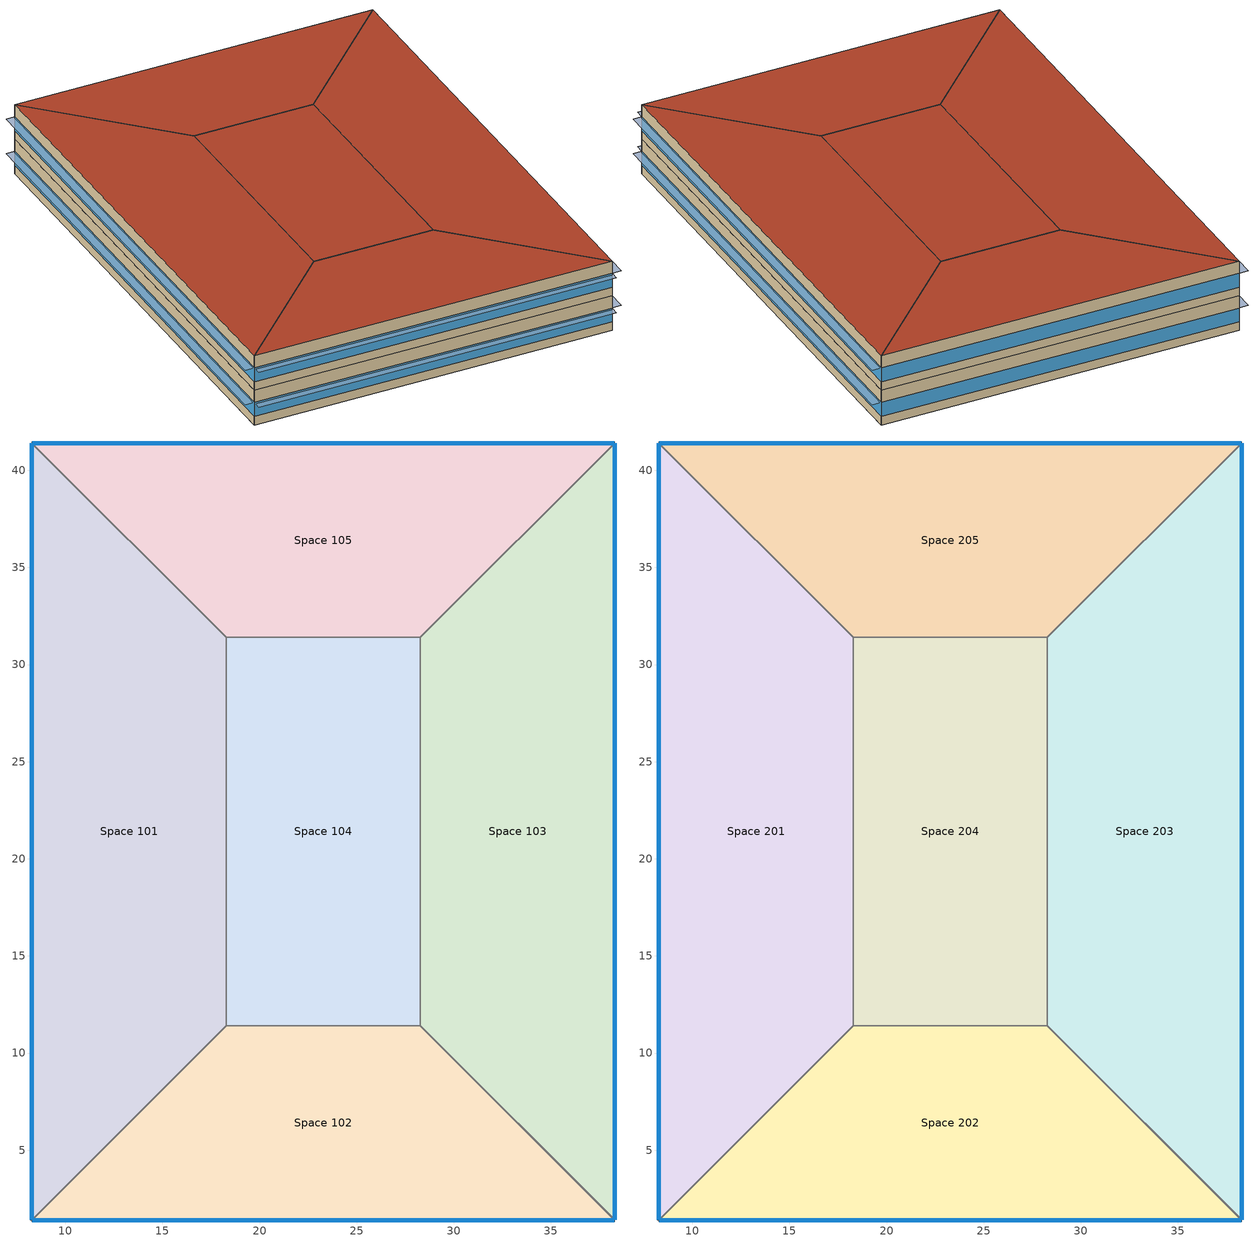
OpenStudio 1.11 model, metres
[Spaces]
Space 101
 floor ground: 8.28,41.41 18.28,31.41 18.28,11.41 8.28,1.41 z0
 wall outside (CATANIA EXT WALLS): 8.28,41.41 8.28,1.41 z0:3.05
 wall to Space 104: 18.28,11.41 18.28,31.41 z0:3.05
 wall to Space 102: 8.28,1.41 18.28,11.41 z0:3.05
 wall to Space 105 (Interior Wall): 18.28,31.41 8.28,41.41 z0:3.05
 window (CATANIA EXT WINDOW): 8.28,41.38 8.28,1.43 z0.76:1.98
Space 102
 floor ground: 18.28,11.41 28.28,11.41 38.28,1.41 8.28,1.41 z0
 wall outside (CATANIA EXT WALLS): 8.28,1.41 38.28,1.41 z0:3.05
 wall to Space 104: 28.28,11.41 18.28,11.41 z0:3.05
 wall to Space 103: 38.28,1.41 28.28,11.41 z0:3.05
 window (CATANIA EXT WINDOW): 8.3,1.41 38.25,1.41 z0.76:1.98
Space 103
 floor ground: 38.28,41.41 38.28,1.41 28.28,11.41 28.28,31.41 z0
 wall outside (CATANIA EXT WALLS): 38.28,1.41 38.28,41.41 z0:3.05
 wall to Space 104: 28.28,31.41 28.28,11.41 z0:3.05
 wall to Space 105: 38.28,41.41 28.28,31.41 z0:3.05
 window (CATANIA EXT WINDOW): 38.28,1.43 38.28,41.38 z0.76:1.98
Space 104
 floor ground: 28.28,31.41 28.28,11.41 18.28,11.41 18.28,31.41 z0
 wall to Space 105: 28.28,31.41 18.28,31.41 z0:3.05
Space 105
 floor ground: 38.28,41.41 28.28,31.41 18.28,31.41 8.28,41.41 z0
 wall outside (CATANIA EXT WALLS): 38.28,41.41 8.28,41.41 z0:3.05
 window (CATANIA EXT WINDOW): 38.25,41.41 8.3,41.41 z0.76:1.98
Space 201
 floor to Space 101: 8.28,41.41 18.28,31.41 18.28,11.41 8.28,1.41 z3.05
 wall outside (CATANIA EXT WALLS): 8.28,41.41 8.28,1.41 z3.05:6.1
 wall to Space 204: 18.28,11.41 18.28,31.41 z3.05:6.1
 wall to Space 202: 8.28,1.41 18.28,11.41 z3.05:6.1
 wall to Space 205: 18.28,31.41 8.28,41.41 z3.05:6.1
 window (CATANIA EXT WINDOW): 8.28,41.38 8.28,1.43 z3.81:5.03
 roof outside: 8.28,1.41 18.28,11.41 18.28,31.41 8.28,41.41 z6.1
Space 202
 floor to Space 102: 18.28,11.41 28.28,11.41 38.28,1.41 8.28,1.41 z3.05
 wall outside (CATANIA EXT WALLS): 8.28,1.41 38.28,1.41 z3.05:6.1
 wall to Space 204: 28.28,11.41 18.28,11.41 z3.05:6.1
 wall to Space 203: 38.28,1.41 28.28,11.41 z3.05:6.1
 window (CATANIA EXT WINDOW): 8.3,1.41 38.25,1.41 z3.81:5.03
 roof outside: 38.28,1.41 28.28,11.41 18.28,11.41 8.28,1.41 z6.1
Space 203
 floor to Space 103: 38.28,41.41 38.28,1.41 28.28,11.41 28.28,31.41 z3.05
 wall outside (CATANIA EXT WALLS): 38.28,1.41 38.28,41.41 z3.05:6.1
 wall to Space 204: 28.28,31.41 28.28,11.41 z3.05:6.1
 wall to Space 205: 38.28,41.41 28.28,31.41 z3.05:6.1
 window (CATANIA EXT WINDOW): 38.28,1.43 38.28,41.38 z3.81:5.03
 roof outside: 38.28,1.41 38.28,41.41 28.28,31.41 28.28,11.41 z6.1
Space 204
 floor to Space 104: 28.28,31.41 28.28,11.41 18.28,11.41 18.28,31.41 z3.05
 wall to Space 205: 28.28,31.41 18.28,31.41 z3.05:6.1
 roof outside: 28.28,11.41 28.28,31.41 18.28,31.41 18.28,11.41 z6.1
Space 205
 floor to Space 105: 38.28,41.41 28.28,31.41 18.28,31.41 8.28,41.41 z3.05
 wall outside (CATANIA EXT WALLS): 38.28,41.41 8.28,41.41 z3.05:6.1
 window (CATANIA EXT WINDOW): 38.25,41.41 8.3,41.41 z3.81:5.03
 roof outside: 28.28,31.41 38.28,41.41 8.28,41.41 18.28,31.41 z6.1
shading: 8.28,1.43 8.28,41.38 7.55,41.38 7.55,1.43 z5.03; 39.01,1.43 39.01,41.38 38.28,41.38 38.28,1.43 z1.98; 38.25,0.67 38.25,1.41 8.3,1.41 8.3,0.67 z1.98; 38.25,0.67 38.25,1.41 8.3,1.41 8.3,0.67 z5.03; 8.28,1.43 8.28,41.38 7.55,41.38 7.55,1.43 z1.98; 39.01,1.43 39.01,41.38 38.28,41.38 38.28,1.43 z5.03
[Building]
Building 1: Space Type=189.1-2009 - Office - OpenOffice - CZ4-8; Default Construction Set=189.1-2009 - CZ5 - Office
[Site]
Catania-Fontanarossa: Latitude {deg}=37.47; Longitude {deg}=15.05; Time Zone {hr}=1; Elevation {m}=17
[ClimateZones]
Climate Zone Institution Name 1=ASHRAE; Climate Zone Document Name 1=ANSI/ASHRAE Standard 169; Climate Zone Document Year 1=2006; Climate Zone Institution Name 2=CEC; Climate Zone Document Name 2=California Climate Zone Descriptions; Climate Zone Document Year 2=1995
[DefaultConstructionSet] Interior Partition Construction=Interior Partition
Name | Default Exterior Surface Constructions | Default Interior Surface Constructions | Default Ground Contact Surface Constructions | Default Exterior SubSurface Constructions | Default Interior SubSurface Constructions
189.1-2009 - CZ5 - Office | Default Surface Constructions 13 | Default Surface Constructions 14 | Default Surface Constructions 15 | Default Sub Surface Constructions 9 | Default Sub Surface Constructions 10
CATANIA MODEL | Default Surface Constructions 22 | Default Surface Constructions 23 | Default Surface Constructions 24 | Default Sub Surface Constructions 15 | Default Sub Surface Constructions 16
[Construction]
ExtSlabCarpet 4in ClimateZone 1-8: MAT-CC05 4 HW CONCRETE, CP02 CARPET PAD
ASHRAE 189.1-2009 ExtRoof IEAD ClimateZone 1: Roof Membrane, Roof Insulation [18], Metal Decking
Interior Floor: F16 Acoustic tile, F05 Ceiling air space resistance, M11 100mm lightweight concrete
Interior Wall: G01a 19mm gypsum board, F04 Wall air space resistance, G01a 19mm gypsum board
Interior Ceiling: M11 100mm lightweight concrete, F05 Ceiling air space resistance, F16 Acoustic tile
ASHRAE 189.1-2009 ExtWindow ClimateZone 1: Theoretical Glass [167]
Exterior Door: F08 Metal surface, I01 25mm insulation board
Interior Window: Clear 3mm
Interior Door; Interior Partition: G05 25mm wood
ASHRAE 189.1-2009 ExtRoof IEAD ClimateZone 2-5: Roof Membrane, Roof Insulation [21], Metal Decking
ASHRAE 189.1-2009 ExtWindow ClimateZone 4-5: Theoretical Glass [207]
ASHRAE 189.1-2009 ExtWall Mass ClimateZone 5: 1IN Stucco, 8IN Concrete HW, Wall Insulation [44] 1, F04 Wall air space resistance 1, 1/2IN Gypsum 1
CATANIA EXT WALLS: 1IN Stucco, 8IN Concrete HW, Wall Insulation [31], F04 Wall air space resistance, 1/2IN Gypsum
CATANIA EXT WINDOW: Theoretical Glass [167] 1
[Material] Thermal Absorptance=0.9
Name | Roughness | Thickness {m} | Conductivity {W/m-K} | Density {kg/m3} | Specific Heat {J/kg-K} | Solar Absorptance | Visible Absorptance
MAT-CC05 4 HW CONCRETE | Rough | 0.1016 | 1.311 | 2240 | 836.8 | 0.85 | 0.85
1IN Stucco | Smooth | 0.0253 | 0.6918 | 1858 | 837 | 0.92 | 0.92
8IN Concrete HW | MediumRough | 0.2033 | 1.7296 | 2243 | 837 | 0.65 | 0.65
Wall Insulation [31] | MediumRough | 0.0337 | 0.0432 | 91 | 837 | 0.5 | 0.5
1/2IN Gypsum; 1/2IN Gypsum 1 | Smooth | 0.0127 | 0.16 | 784.9 | 830 | 0.4 | 0.4
Roof Membrane | VeryRough | 0.0095 | 0.16 | 1121.29 | 1460 | 0.7 | 0.7
Roof Insulation [18] | MediumRough | 0.1693 | 0.049 | 265 | 836.8 | 0.7 | 0.7
Metal Decking | MediumSmooth | 0.0015 | 45.006 | 7680 | 418.4 | 0.6 | 0.6
F16 Acoustic tile | MediumSmooth | 0.0191 | 0.06 | 368 | 590 | 0.3 | 0.3
M11 100mm lightweight concrete | MediumRough | 0.1016 | 0.53 | 1280 | 840 | 0.5 | 0.5
G01a 19mm gypsum board | MediumSmooth | 0.019 | 0.16 | 800 | 1090 | 0.4 | 0.4
F08 Metal surface | Smooth | 0.0008 | 45.28 | 7824 | 500 | 0.7 | 0.7
I01 25mm insulation board | MediumRough | 0.0254 | 0.03 | 43 | 1210 | 0.6 | 0.6
G05 25mm wood | MediumSmooth | 0.0254 | 0.15 | 608 | 1630 | 0.5 | 0.5
Roof Insulation [21] | MediumRough | 0.2105 | 0.049 | 265 | 836.8 | 0.7 | 0.7
Wall Insulation [44] 1 | MediumRough | 0.1104 | 0.0432 | 91 | 837 | 0.5 | 0.5
[Material:NoMass]
CP02 CARPET PAD: Roughness=Smooth; Thermal Resistance {m2-K/W}=0.1; Thermal Absorptance=0.9; Solar Absorptance=0.8; Visible Absorptance=0.8
[Material:AirGap]
Name | Thermal Resistance {m2-K/W}
F05 Ceiling air space resistance | 0.18
F04 Wall air space resistance; F04 Wall air space resistance 1 | 0.15
[WindowMaterial:Glazing] Optical Data Type=SpectralAverage; Thickness {m}=0.003; Back Side Solar Reflectance at Normal Incidence=0; Back Side Visible Reflectance at Normal Incidence=0; Infrared Transmittance at Normal Incidence=0; Dirt Correction Factor for Solar and Visible Transmittance=1; Solar Diffusing=No
Name | Solar Transmittance at Normal Incidence | Front Side Solar Reflectance at Normal Incidence | Visible Transmittance at Normal Incidence | Front Side Visible Reflectance at Normal Incidence | Front Side Infrared Hemispherical Emissivity | Back Side Infrared Hemispherical Emissivity | Conductivity {W/m-K}
Theoretical Glass [167]; Theoretical Glass [167] 1 | 0.2374 | 0.7126 | 0.2512 | 0.6988 | 0.985 | 0.985 | 2.1073
Clear 3mm | 0.837 | 0.075 | 0.898 | 0.081 | 0.84 | 0.84 | 0.9
Theoretical Glass [207] | 0.3311 | 0.6189 | 0.44 | 0.51 | 0.9 | 0.9 | 0.0133
[DefaultSurfaceConstructions]
Name | Floor Construction | Wall Construction | Roof Ceiling Construction
Default Surface Constructions 13 | ExtSlabCarpet 4in ClimateZone 1-8 | ASHRAE 189.1-2009 ExtWall Mass ClimateZone 5 | ASHRAE 189.1-2009 ExtRoof IEAD ClimateZone 2-5
Default Surface Constructions 14; Default Surface Constructions 23 | Interior Floor | Interior Wall | Interior Ceiling
Default Surface Constructions 15; Default Surface Constructions 24 | ExtSlabCarpet 4in ClimateZone 1-8 | ExtSlabCarpet 4in ClimateZone 1-8 | ExtSlabCarpet 4in ClimateZone 1-8
Default Surface Constructions 22 | ExtSlabCarpet 4in ClimateZone 1-8 | CATANIA EXT WALLS | ASHRAE 189.1-2009 ExtRoof IEAD ClimateZone 1
[DefaultSubSurfaceConstructions]
Name | Fixed Window Construction | Operable Window Construction | Door Construction | Tubular Daylight Dome Construction | Tubular Daylight Diffuser Construction
Default Sub Surface Constructions 9 | ASHRAE 189.1-2009 ExtWindow ClimateZone 4-5 | ASHRAE 189.1-2009 ExtWindow ClimateZone 4-5 | Exterior Door | Interior Window | Interior Window
Default Sub Surface Constructions 10; Default Sub Surface Constructions 16 | Interior Window | Interior Window | Interior Door
Default Sub Surface Constructions 15 | CATANIA EXT WINDOW | ASHRAE 189.1-2009 ExtWindow ClimateZone 1 | Exterior Door | Interior Window | Interior Window
[SpaceType] Standards Building Type=Office
Name | Default Schedule Set | Design Specification Outdoor Air Object | Standards Space Type
189.1-2009 - Office - OpenOffice - CZ1-3 | 189.1-2009 - Office - OpenOffice - CZ1-3 Schedule Set | 189.1-2009 - Office - OpenOffice - CZ1-3 Ventilation | OpenOffice
189.1-2009 - Office - Stair - CZ1-3 | 189.1-2009 - Office - Stair - CZ1-3 Schedule Set | 189.1-2009 - Office - Stair - CZ1-3 Ventilation | Stair
189.1-2009 - Office - OpenOffice - CZ4-8 | 189.1-2009 - Office - OpenOffice - CZ4-8 Schedule Set | 189.1-2009 - Office - OpenOffice - CZ4-8 Ventilation | OpenOffice
[DefaultScheduleSet] Lighting Schedule=Office Bldg Light; Infiltration Schedule=Office Infil Quarter On
Name | Number of People Schedule | People Activity Level Schedule | Electric Equipment Schedule
189.1-2009 - Office - OpenOffice - CZ1-3 Schedule Set; 189.1-2009 - Office - OpenOffice - CZ4-8 Schedule Set | Office Work Occ | Office Activity | Office Bldg Equip
189.1-2009 - Office - Stair - CZ1-3 Schedule Set
[Lights:Definition] Design Level Calculation Method=Watts/Area
Name | Watts per Space Floor Area {W/m2}
189.1-2009 - Office - OpenOffice - CZ1-3 Lights Definition; 189.1-2009 - Office - OpenOffice - CZ4-8 Lights Definition | 10.6563
189.1-2009 - Office - Stair - CZ1-3 Lights Definition | 5.81251
[Lights]
Name | Lights Definition | Space or SpaceType
189.1-2009 - Office - OpenOffice - CZ1-3 Lights | 189.1-2009 - Office - OpenOffice - CZ1-3 Lights Definition | 189.1-2009 - Office - OpenOffice - CZ1-3
189.1-2009 - Office - Stair - CZ1-3 Lights | 189.1-2009 - Office - Stair - CZ1-3 Lights Definition | 189.1-2009 - Office - Stair - CZ1-3
189.1-2009 - Office - OpenOffice - CZ4-8 Lights | 189.1-2009 - Office - OpenOffice - CZ4-8 Lights Definition | 189.1-2009 - Office - OpenOffice - CZ4-8
[DesignSpecification:OutdoorAir] Outdoor Air Method=Sum
Name | Outdoor Air Flow per Person {m3/s-person} | Outdoor Air Flow per Floor Area {m3/s-m2}
189.1-2009 - Office - OpenOffice - CZ1-3 Ventilation; 189.1-2009 - Office - OpenOffice - CZ4-8 Ventilation | 0.00943895
189.1-2009 - Office - Stair - CZ1-3 Ventilation |  | 0.000254
[People:Definition] Number of People Calculation Method=People/Area; People per Space Floor Area {person/m2}=0.0565105; Fraction Radiant=0.3
189.1-2009 - Office - OpenOffice - CZ1-3 People Definition; 189.1-2009 - Office - OpenOffice - CZ4-8 People Definition
[People]
Name | People Definition | Space or SpaceType
189.1-2009 - Office - OpenOffice - CZ1-3 People | 189.1-2009 - Office - OpenOffice - CZ1-3 People Definition | 189.1-2009 - Office - OpenOffice - CZ1-3
189.1-2009 - Office - OpenOffice - CZ4-8 People | 189.1-2009 - Office - OpenOffice - CZ4-8 People Definition | 189.1-2009 - Office - OpenOffice - CZ4-8
[SpaceInfiltration:DesignFlowRate] Design Flow Rate Calculation Method=Flow/ExteriorArea
Name | Space or SpaceType | Flow per Exterior Surface Area {m3/s-m2}
189.1-2009 - Office - OpenOffice - CZ1-3 Infiltration | 189.1-2009 - Office - OpenOffice - CZ1-3 | 0.00030226
189.1-2009 - Office - Stair - CZ1-3 Infiltration | 189.1-2009 - Office - Stair - CZ1-3 | 0.00030226
189.1-2009 - Office - OpenOffice - CZ4-8 Infiltration | 189.1-2009 - Office - OpenOffice - CZ4-8 | 0.000226568
[ElectricEquipment:Definition] Design Level Calculation Method=Watts/Area; Watts per Space Floor Area {W/m2}=7.64238
189.1-2009 - Office - OpenOffice - CZ1-3 Electric Equipment Definition; 189.1-2009 - Office - OpenOffice - CZ4-8 Electric Equipment Definition
[ElectricEquipment]
Name | Electric Equipment Definition | Space or SpaceType
189.1-2009 - Office - OpenOffice - CZ1-3 Electric Equipment | 189.1-2009 - Office - OpenOffice - CZ1-3 Electric Equipment Definition | 189.1-2009 - Office - OpenOffice - CZ1-3
189.1-2009 - Office - OpenOffice - CZ4-8 Electric Equipment | 189.1-2009 - Office - OpenOffice - CZ4-8 Electric Equipment Definition | 189.1-2009 - Office - OpenOffice - CZ4-8
[ThermostatSetpoint:DualSetpoint] Heating Setpoint Temperature Schedule=Medium Office HtgSetp; Cooling Setpoint Temperature Schedule=Medium Office ClgSetp
Thermal Zone 1 Thermostat 1; Thermal Zone 2 Thermostat 1; Thermal Zone 3 Thermostat 1
[BuildingStory] Nominal Floor to Floor Height {m}=3.048
Name | Nominal Z Coordinate {m}
Building Story 1 | 0
Building Story 2 | 3.048
[Space] Default Construction Set=CATANIA MODEL
Name | Space Type | Building Story | Thermal Zone
Space 101; Space 102; Space 103; Space 105 | 189.1-2009 - Office - OpenOffice - CZ1-3 | Building Story 1 | Thermal Zone 1
Space 104 | 189.1-2009 - Office - Stair - CZ1-3 | Building Story 1 | Thermal Zone 3
Space 201; Space 202; Space 203; Space 205 | 189.1-2009 - Office - OpenOffice - CZ1-3 | Building Story 2 | Thermal Zone 2
Space 204 | 189.1-2009 - Office - Stair - CZ1-3 | Building Story 2 | Thermal Zone 3
[ThermalZone] Use Ideal Air Loads=Yes
Name | Thermostat
Thermal Zone 1 | Thermal Zone 1 Thermostat 1
Thermal Zone 2 | Thermal Zone 2 Thermostat 1
Thermal Zone 3 | Thermal Zone 3 Thermostat 1
[Sizing:Zone] Zone Cooling Design Supply Air Temperature Input Method=SupplyAirTemperature; Zone Cooling Design Supply Air Temperature {C}=14; Zone Cooling Design Supply Air Temperature Difference {deltaC}=11.11; Zone Heating Design Supply Air Temperature Input Method=SupplyAirTemperature; Zone Heating Design Supply Air Temperature {C}=40; Zone Heating Design Supply Air Temperature Difference {deltaC}=11.11; Zone Cooling Design Supply Air Humidity Ratio {kg-H2O/kg-air}=0.0085; Zone Heating Design Supply Air Humidity Ratio {kg-H2O/kg-air}=0.008; Cooling Design Air Flow Method=DesignDay; Heating Design Air Flow Method=DesignDay; Account for Dedicated Outdoor Air System=No; Dedicated Outdoor Air System Control Strategy=NeutralSupplyAir; Dedicated Outdoor Air Low Setpoint Temperature for Design {C}=autosize; Dedicated Outdoor Air High Setpoint Temperature for Design {C}=autosize
Thermal Zone 1; Thermal Zone 2; Thermal Zone 3
[Schedule:Ruleset]
Name | Default Day Schedule | Summer Design Day Schedule | Winter Design Day Schedule
Office Bldg Light | Office Bldg Light Default Schedule | Office Bldg Light Summer Design Day | Office Bldg Light Winter Design Day
Office Activity | Office Activity Default Schedule | Office Activity Summer Design Day | Office Activity Winter Design Day
Office Infil Quarter On | Office Infil Quarter On Default Schedule | Office Infil Quarter On Summer Design Day | Office Infil Quarter On Winter Design Day
Office Bldg Equip | Office Bldg Equip Default Schedule | Office Bldg Equip Summer Design Day | Office Bldg Equip Winter Design Day
Medium Office HtgSetp | Medium Office HtgSetp Default Schedule | Medium Office HtgSetp Summer Design Day | Medium Office HtgSetp Winter Design Day
Medium Office ClgSetp | Medium Office ClgSetp Default Schedule | Medium Office ClgSetp Summer Design Day | Medium Office ClgSetp Winter Design Day
Office Work Occ | Office Bldg Occ Default Schedule | Office Bldg Occ Summer Design Day | Office Bldg Occ Winter Design Day
[Schedule:Day]
Office Bldg Light Default Schedule: 5, 0, 0.05, 7, 0, 0.1, 8, 0, 0.3, 17, 0, 0.9, 18, 0, 0.7, 20, 0, 0.5, 22, 0, 0.3, 23, 0, 0.1, 24, 0, 0.05
Office Bldg Light Summer Design Day; Office Infil Quarter On Rule 1 Day Schedule; Office Bldg Equip Summer Design Day: 24, 0, 1
Office Bldg Light Winter Design Day; Office Bldg Equip Winter Design Day; Office Bldg Occ Winter Design Day; Office Bldg Occ Rule 1 Day Schedule: 24, 0, 0
Office Bldg Light Rule 1 Day Schedule: 24, 0, 0.05
Office Bldg Light Rule 2 Day Schedule: 6, 0, 0.05, 8, 0, 0.1, 14, 0, 0.5, 17, 0, 0.15, 24, 0, 0.05
Office Activity Default Schedule; Office Activity Summer Design Day; Office Activity Winter Design Day: 24, 0, 132
Office Infil Quarter On Default Schedule; Office Infil Quarter On Summer Design Day: 6, 0, 1, 22, 0, 0.25, 24, 0, 1
Office Infil Quarter On Winter Design Day; Office Infil Quarter On Rule 2 Day Schedule: 6, 0, 1, 18, 0, 0.25, 24, 0, 1
Office Bldg Equip Default Schedule: 8, 0, 0.4, 12, 0, 0.9, 13, 0, 0.8, 17, 0, 0.9, 18, 0, 0.8, 20, 0, 0.6, 22, 0, 0.5, 24, 0, 0.4
Office Bldg Equip Rule 1 Day Schedule: 24, 0, 0.3
Office Bldg Equip Rule 2 Day Schedule: 6, 0, 0.3, 8, 0, 0.4, 14, 0, 0.5, 17, 0, 0.35, 24, 0, 0.3
Medium Office HtgSetp Default Schedule: 6, 0, 15.6, 22, 0, 21, 24, 0, 15.6
Medium Office HtgSetp Summer Design Day; Medium Office HtgSetp Rule 1 Day Schedule: 24, 0, 15.6
Medium Office HtgSetp Winter Design Day: 24, 0, 21
Medium Office HtgSetp Rule 2 Day Schedule: 6, 0, 15.6, 18, 0, 21, 24, 0, 15.6
Medium Office ClgSetp Default Schedule; Medium Office ClgSetp Summer Design Day: 6, 0, 26.7, 22, 0, 24, 24, 0, 26.7
Medium Office ClgSetp Winter Design Day; Medium Office ClgSetp Rule 1 Day Schedule: 24, 0, 26.7
Medium Office ClgSetp Rule 2 Day Schedule: 6, 0, 26.7, 18, 0, 24, 24, 0, 26.7
Office Bldg Occ Default Schedule: 6, 0, 0, 7, 0, 0.1, 8, 0, 0.2, 12, 0, 0.85, 13, 0, 0.5, 17, 0, 0.85, 18, 0, 0.7, 20, 0, 0.4, 22, 0, 0.1, 24, 0, 0.05
Office Bldg Occ Summer Design Day: 6, 0, 0, 22, 0, 1, 24, 0, 0.05
Office Bldg Occ Rule 2 Day Schedule: 6, 0, 0, 8, 0, 0.1, 14, 0, 0.4, 17, 0, 0.1, 24, 0, 0
[Schedule:Rule] Apply Monday=No; Apply Tuesday=No; Apply Wednesday=No; Apply Thursday=No; Apply Friday=No; Date Specification Type=DateRange; Start Month=1; Start Day=1; End Month=12; End Day=31
Name | Schedule Ruleset | Rule Order | Day Schedule | Apply Sunday | Apply Saturday
Office Bldg Light Rule 1 | Office Bldg Light | 0 | Office Bldg Light Rule 1 Day Schedule | Yes | No
Office Bldg Light Rule 2 | Office Bldg Light | 1 | Office Bldg Light Rule 2 Day Schedule | No | Yes
Office Infil Quarter On Rule 1 | Office Infil Quarter On | 0 | Office Infil Quarter On Rule 1 Day Schedule | Yes | No
Office Infil Quarter On Rule 2 | Office Infil Quarter On | 1 | Office Infil Quarter On Rule 2 Day Schedule | No | Yes
Office Bldg Equip Rule 1 | Office Bldg Equip | 0 | Office Bldg Equip Rule 1 Day Schedule | Yes | No
Office Bldg Equip Rule 2 | Office Bldg Equip | 1 | Office Bldg Equip Rule 2 Day Schedule | No | Yes
Medium Office HtgSetp Rule 1 | Medium Office HtgSetp | 0 | Medium Office HtgSetp Rule 1 Day Schedule | Yes | No
Medium Office HtgSetp Rule 2 | Medium Office HtgSetp | 1 | Medium Office HtgSetp Rule 2 Day Schedule | No | Yes
Medium Office ClgSetp Rule 1 | Medium Office ClgSetp | 0 | Medium Office ClgSetp Rule 1 Day Schedule | Yes | No
Medium Office ClgSetp Rule 2 | Medium Office ClgSetp | 1 | Medium Office ClgSetp Rule 2 Day Schedule | No | Yes
Office Work Occ Rule 1 | Office Work Occ | 0 | Office Bldg Occ Rule 1 Day Schedule | Yes | No
Office Work Occ Rule 2 | Office Work Occ | 1 | Office Bldg Occ Rule 2 Day Schedule | No | Yes
